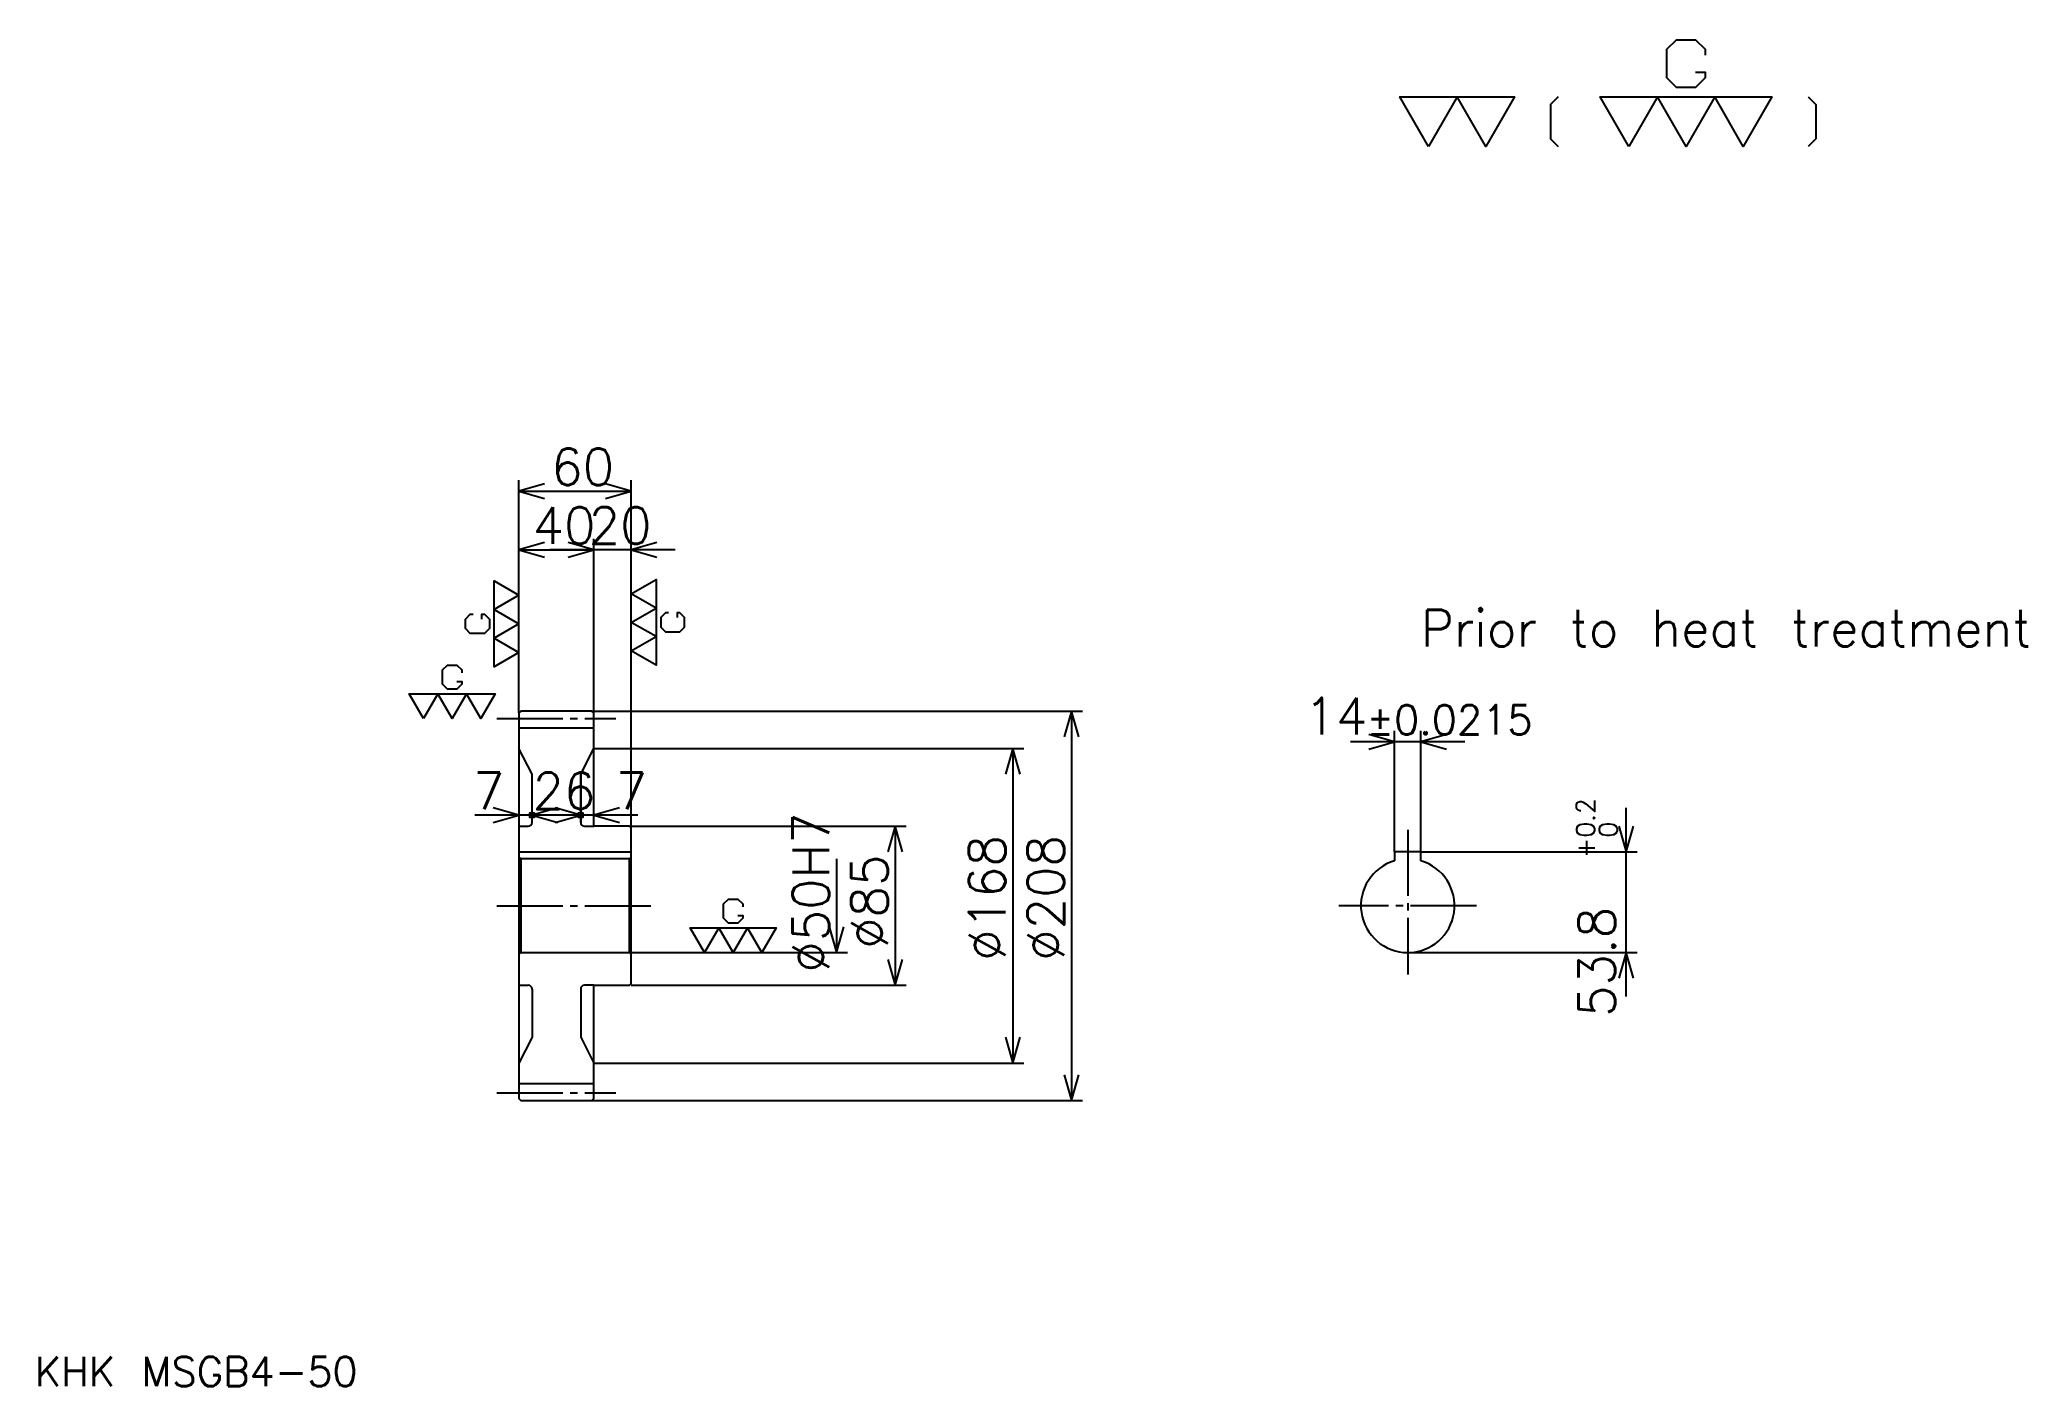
# Model space of a CAD drawing. Extents: x 42 to 1104, y 43 to 762.
import ezdxf

# ---------------------------------------------------------------- set-up
doc = ezdxf.new("R2010")
doc.units = 0
doc.linetypes.add('DASHDOT', pattern=[47.027027, 35.27027, -3.918919, 3.918919, -3.918919])
doc.layers.get('0').update_dxf_attribs({"linetype": 'CONTINUOUS'})
doc.layers.add('DASHDOT', color=6, linetype='DASHDOT')
doc.styles.add('KANJI', font='TXT', dxfattribs={"bigfont": 'BIGFONT'})

msp = doc.modelspace()

# ---------------------------------------------------------------- linework, layer by layer
at = {"color": 5}
for p, q in [((297.83783, 403.797302), (297.83783, 527.243225)), ((297.83783, 521.364868), (357.83783, 521.364868)), ((357.83783, 403.797302), (357.83783, 527.243225)), ((297.83783, 490.013519), (337.83783, 490.013519)), ((381.351349, 490.013519), (314.32431, 490.013519)), ((337.83783, 403.797302), (337.83783, 495.891907)), ((297.83783, 402.797302), (297.83783, 403.797302)), ((336.83783, 403.797302), (357.83783, 403.797302)), ((337.83783, 402.797302), (337.83783, 403.797302)), ((357.83783, 403.797302), (598.851318, 403.797302)), ((357.83783, 341.297302), (357.83783, 403.797302)), ((592.972961, 403.797302), (592.972961, 195.797302)), ((765.635132, 328.59729), (765.635132, 393.25946)), ((779.635132, 328.59729), (779.635132, 393.25946)), ((337.83783, 383.797302), (357.83783, 383.797302)), ((357.83783, 383.797302), (567.5, 383.797302)), ((561.621582, 383.797302), (561.621582, 215.797302)), ((803.148682, 387.381104), (742.121582, 387.381104)), ((889.364868, 251.283783), (889.364868, 352.110809)), ((328.351349, 348.216217), (274.32431, 348.216217)), ((354.351349, 348.216217), (281.32431, 348.216217)), ((361.351349, 348.216217), (307.32431, 348.216217)), ((357.83783, 342.297302), (504.797302, 342.297302)), ((498.918915, 342.297302), (498.918915, 257.297302)), ((467.567566, 324.797302), (467.567566, 274.797302)), ((779.635132, 328.59729), (895.243225, 328.59729)), ((357.83783, 274.797302), (473.445923, 274.797302)), ((772.635132, 274.797302), (895.243225, 274.797302)), ((357.83783, 257.297302), (504.797302, 257.297302)), ((337.83783, 215.797302), (357.83783, 215.797302)), ((357.83783, 215.797302), (567.5, 215.797302)), ((336.83783, 195.797302), (357.83783, 195.797302)), ((357.83783, 195.797302), (598.851318, 195.797302))]:
    msp.add_line(p, q, dxfattribs=at)
at = {"color": 4}
for p, q in [((297.83783, 394.797302), (337.83783, 394.797302)), ((330.83783, 370.059021), (330.83783, 344.297302)), ((297.83783, 342.297302), (302.83783, 342.297302)), ((332.83783, 342.297302), (337.83783, 342.297302)), ((297.83783, 328.59729), (357.83783, 328.59729)), ((357.83783, 325.797302), (356.83783, 324.797302)), ((297.83783, 273.797302), (298.83783, 274.797302)), ((357.83783, 273.797302), (356.83783, 274.797302)), ((297.83783, 257.297302), (302.83783, 257.297302)), ((330.83783, 255.297302), (330.83783, 229.535583)), ((337.83783, 257.297302), (332.83783, 257.297302)), ((297.83783, 204.797302), (337.83783, 204.797302))]:
    msp.add_line(p, q, dxfattribs=at)
at = {"color": 7}
for points in [[(926.432434, 745.14325), (931.527039, 745.14325), (931.527039, 742.086487), (926.432434, 736.991882), (916.243286, 736.991882), (911.148682, 742.086487), (911.148682, 757.370239), (916.243286, 762.464844), (926.432434, 762.464844), (931.527039, 757.370239), (931.527039, 754.313477)], [(783.783813, 705.405396), (768.5, 731.897278), (829.635193, 731.897278), (814.351379, 705.405396), (799.067627, 731.897278), (783.783813, 705.405396)], [(853.070312, 731.897278), (848.994629, 727.821594), (848.994629, 709.481079), (853.070312, 705.405396)], [(890.770325, 705.405396), (875.486511, 731.897278), (967.189209, 731.897278), (951.905457, 705.405396), (936.621643, 731.897278), (921.337891, 705.405396), (906.054077, 731.897278), (890.770325, 705.405396)], [(986.548706, 731.897278), (990.62439, 727.821594), (990.62439, 709.481079), (986.548706, 705.405396)], [(297.83783, 435.148651), (284.591888, 427.506775), (284.591888, 473.358093), (297.83783, 465.716217), (284.591888, 458.074341), (297.83783, 450.432434), (284.591888, 442.790527), (297.83783, 435.148651)], [(357.83783, 466.5), (371.083771, 474.141907), (371.083771, 428.290527), (357.83783, 435.932434), (371.083771, 443.574341), (357.83783, 451.216217), (371.083771, 458.858093), (357.83783, 466.5)], [(277.968903, 452.979736), (277.968903, 455.527039), (279.497284, 455.527039), (282.044586, 452.979736), (282.044586, 447.885132), (279.497284, 445.33783), (271.855408, 445.33783), (269.308105, 447.885132), (269.308105, 452.979736), (271.855408, 455.527039), (273.383789, 455.527039)], [(377.706757, 456.310791), (376.178375, 456.310791), (373.631073, 453.763519), (373.631073, 448.668915), (376.178375, 446.121613), (383.820251, 446.121613), (386.367554, 448.668915), (386.367554, 453.763519), (383.820251, 456.310791), (382.29187, 456.310791), (382.29187, 453.763519)], [(264.722961, 419.666229), (267.270264, 419.666229), (267.270264, 418.137848), (264.722961, 415.590546), (259.628357, 415.590546), (257.081085, 418.137848), (257.081085, 425.779724), (259.628357, 428.327026), (264.722961, 428.327026), (267.270264, 425.779724), (267.270264, 424.251343)], [(246.891876, 399.797302), (239.25, 413.043243), (285.101349, 413.043243), (277.459442, 399.797302), (269.817566, 413.043243), (262.175659, 399.797302), (254.533783, 413.043243), (246.891876, 399.797302)], [(414.858093, 294.666229), (417.405396, 294.666229), (417.405396, 293.137848), (414.858093, 290.590546), (409.763489, 290.590546), (407.216187, 293.137848), (407.216187, 300.779724), (409.763489, 303.327026), (414.858093, 303.327026), (417.405396, 300.779724), (417.405396, 299.251343)], [(397.027008, 274.797302), (389.385132, 288.043243), (435.236481, 288.043243), (427.594604, 274.797302), (419.952698, 288.043243), (412.310791, 274.797302), (404.668915, 288.043243), (397.027008, 274.797302)]]:
    msp.add_lwpolyline(points, dxfattribs=at)
at = {"color": 5}
for points in [[(311.554047, 525.283813), (297.83783, 521.364868), (311.554047, 517.445923)], [(344.121613, 517.445923), (357.83783, 521.364868), (344.121613, 525.283813)], [(311.554047, 493.932434), (297.83783, 490.013519), (311.554047, 486.094604)], [(324.121613, 486.094604), (337.83783, 490.013519), (324.121613, 493.932434)], [(324.121613, 486.094604), (337.83783, 490.013519), (324.121613, 493.932434)], [(371.554047, 493.932434), (357.83783, 490.013519), (371.554047, 486.094604)], [(596.891846, 390.081085), (592.972961, 403.797302), (589.054077, 390.081085)], [(565.540527, 370.081085), (561.621582, 383.797302), (557.702698, 370.081085)], [(751.918945, 383.462158), (765.635132, 387.381104), (751.918945, 391.300018)], [(793.351318, 391.300018), (779.635132, 387.381104), (793.351318, 383.462158)], [(284.121613, 344.297302), (297.83783, 348.216217), (284.121613, 352.135132)], [(318.554047, 352.135132), (304.83783, 348.216217), (318.554047, 344.297302)], [(317.121613, 344.297302), (330.83783, 348.216217), (317.121613, 352.135132)], [(351.554047, 352.135132), (337.83783, 348.216217), (351.554047, 344.297302)], [(304.83783, 348.216217), (303.66214, 349.391907), (306.013519, 349.391907), (306.013519, 347.040558), (303.66214, 347.040558), (303.66214, 349.391907), (304.83783, 348.216217), (306.013519, 347.040558), (306.013519, 349.391907), (304.83783, 348.216217)], [(330.83783, 348.216217), (329.66214, 349.391907), (332.013489, 349.391907), (332.013489, 347.040558), (329.66214, 347.040558), (329.66214, 349.391907), (330.83783, 348.216217), (332.013489, 347.040558), (332.013489, 349.391907), (330.83783, 348.216217)], [(502.83783, 328.581085), (498.918915, 342.297302), (495, 328.581085)], [(885.445923, 342.313507), (889.364868, 328.59729), (893.283813, 342.313507)], [(463.648651, 288.513519), (467.567566, 274.797302), (471.486481, 288.513519)], [(495, 271.013519), (498.918915, 257.297302), (502.83783, 271.013519)], [(893.283813, 261.081085), (889.364868, 274.797302), (885.445923, 261.081085)], [(557.702698, 229.513519), (561.621582, 215.797302), (565.540527, 229.513519)], [(589.054077, 209.513519), (592.972961, 195.797302), (596.891846, 209.513519)]]:
    msp.add_lwpolyline(points, dxfattribs=at)
at = {"color": 4}
for points in [[(337.83783, 402.797302), (336.83783, 403.797302), (298.83783, 403.797302), (297.83783, 402.797302), (297.83783, 273.797302)], [(297.83783, 273.797302), (297.83783, 196.797302), (298.83783, 195.797302), (336.83783, 195.797302), (337.83783, 196.797302), (337.83783, 257.297302), (356.83783, 257.297302), (357.83783, 258.297302), (357.83783, 341.297302), (356.83783, 342.297302), (337.83783, 342.297302), (337.83783, 402.797302)], [(304.83783, 344.297302), (304.83783, 370.059021), (297.83783, 383.797302)], [(330.83783, 344.297302), (330.83783, 370.059021), (337.83783, 383.797302)], [(297.83783, 325.797302), (298.83783, 324.797302), (298.83783, 274.797302), (356.83783, 274.797302), (356.83783, 324.797302), (298.83783, 324.797302)], [(779.635132, 323.797302), (779.635132, 328.59729), (765.635132, 328.59729), (765.635132, 323.797302)], [(304.83783, 255.297302), (304.83783, 229.535583), (297.83783, 215.797302)], [(330.83783, 255.297302), (330.83783, 229.535583), (337.83783, 215.797302)]]:
    msp.add_lwpolyline(points, dxfattribs=at)
for centre, radius, start, end in [((302.83783, 344.297302), 2, 270, 0), ((332.83783, 344.297302), 2, 180, 270), ((772.635132, 299.797302), 25, 106.260204555, 73.739795445), ((302.83783, 255.297302), 2, 0, 90), ((332.83783, 255.297302), 2, 90, 180)]:
    msp.add_arc(centre, radius, start, end, dxfattribs=at)
at = {"layer": 'DASHDOT', "color": 7}
for p, q in [((286.081085, 399.797302), (349.594574, 399.797302)), ((772.635132, 340.354065), (772.635132, 263.040558)), ((286.081085, 299.797302), (369.594604, 299.797302)), ((809.391846, 299.797302), (735.878357, 299.797302)), ((286.081085, 199.797302), (349.594574, 199.797302))]:
    msp.add_line(p, q, dxfattribs=at)

# ---------------------------------------------------------------- texts
at = {"color": 7, "style": 'KANJI'}
for s, height, p in [('60', 19.594595, (315.101349, 524.5)), ('40', 19.594595, (305.101349, 493.148651)), ('20', 19.594595, (335.101349, 493.148651)), ('Prior to heat treatment', 19.594595, (779.635132, 438.327026)), ('14', 19.594595, (717.492065, 391.300018)), ('%%p0.0215', 15.675676, (750.604492, 391.300018)), ('7', 19.594595, (273.344574, 351.351349)), ('26', 19.594595, (305.101349, 351.351349)), ('7', 19.594595, (349.594604, 351.351349)), ('KHK MSGB4-50', 15.675676, (39.18919, 43.108109))]:
    msp.add_text(s, height=height, dxfattribs=at).set_placement(p)
for s, height, p in [('0.2', 9.797297, (872.513489, 336.232239)), ('%%c50H7', 19.594595, (463.648651, 264.03717)), ('0', 9.797297, (884.66217, 336.232239)), ('%%c168', 19.594595, (557.702698, 270.405396)), ('%%c208', 19.594595, (589.054077, 270.405396)), ('+', 9.797297, (872.513489, 325.259247)), ('%%c85', 19.594595, (495, 276.773651)), ('53.8', 19.594595, (883.486511, 240.446091))]:
    msp.add_text(s, height=height, rotation=90, dxfattribs=at).set_placement(p)

doc.saveas('drawing.dxf')
